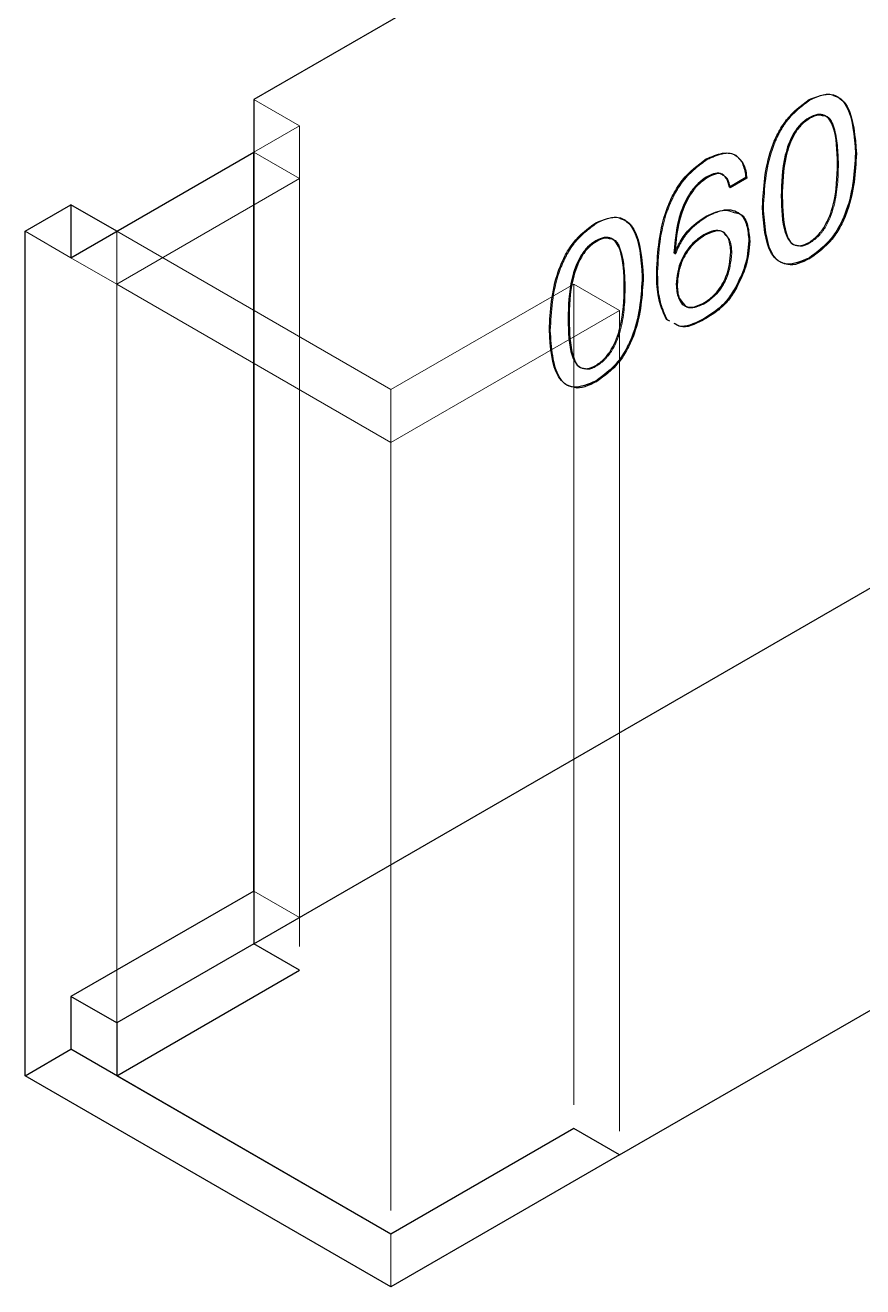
# Model space of a CAD drawing. Header units: millimetres. Extents: x 0 to 841, y 0 to 2287.
# Drawn here: x 601.908 to 603.204, y 234.72 to 236.672 of the extents above; entities that cross this region are included whole.
import ezdxf

# ---------------------------------------------------------------- set-up
doc = ezdxf.new("R2010")
doc.units = ezdxf.units.MM
doc.linetypes.add('HIDDEN', pattern=[1.905, 1.27, -0.635])

msp = doc.modelspace()

# ---------------------------------------------------------------- linework, layer by layer
at = {"color": 7, "linetype": 'Continuous', "lineweight": 25}
for p, q in [((603.8175, 237.455), (602.2619, 236.5569)), ((602.2619, 236.5569), (602.2619, 235.2505)), ((603.1206, 236.5284), (603.122, 236.5276)), ((601.979, 236.312), (602.2619, 236.4753)), ((602.2619, 235.3321), (602.2619, 236.4753)), ((603.1925, 236.4735), (603.1939, 236.4727)), ((602.9615, 236.4365), (602.9629, 236.4357)), ((603.023, 236.4359), (602.9975, 236.4212)), ((603.0244, 236.4351), (602.9989, 236.4203)), ((603.023, 236.4359), (603.0244, 236.4351)), ((602.9975, 236.4212), (602.9989, 236.4203)), ((601.9083, 236.3528), (601.979, 236.3936)), ((601.979, 236.3936), (601.979, 236.312)), ((602.0498, 236.3528), (601.979, 236.3936)), ((603.0777, 236.4072), (603.0791, 236.4064)), ((601.9083, 235.0464), (601.9083, 236.3528)), ((602.7909, 236.338), (602.7923, 236.3372)), ((602.9581, 236.3475), (602.9595, 236.3467)), ((603.0276, 236.3382), (603.029, 236.3373)), ((602.9117, 236.3194), (602.9128, 236.3188)), ((602.9117, 236.3194), (602.9128, 236.3188)), ((602.9131, 236.3186), (602.9143, 236.3179)), ((603.1206, 236.3115), (603.122, 236.3107)), ((602.8627, 236.2831), (602.8642, 236.2823)), ((602.9152, 236.2706), (602.9166, 236.2698)), ((603.0067, 236.2659), (603.0082, 236.2651)), ((602.748, 236.2169), (602.7494, 236.2161)), ((602.9054, 236.2137), (602.9001, 236.2164)), ((602.9546, 236.2157), (602.956, 236.2149)), ((602.2619, 235.2505), (603.8175, 236.1485)), ((602.7909, 236.1212), (602.7923, 236.1204)), ((602.8276, 234.9239), (604.3832, 235.8219)), ((602.2619, 235.3321), (601.979, 235.1688)), ((602.2619, 235.2505), (602.0498, 235.128)), ((602.3326, 235.2096), (602.2619, 235.2505)), ((602.0498, 235.0464), (602.3326, 235.2096)), ((601.979, 235.1688), (601.979, 235.0872)), ((602.0498, 235.128), (601.979, 235.1688)), ((602.0498, 235.128), (602.0498, 235.0464)), ((601.9083, 235.0464), (601.979, 235.0872)), ((602.474, 234.8014), (601.979, 235.0872)), ((602.474, 234.7198), (601.9083, 235.0464)), ((602.474, 234.8014), (602.0498, 235.0464)), ((602.7569, 234.9647), (602.474, 234.8014)), ((602.8276, 234.9239), (602.7569, 234.9647)), ((602.8276, 234.9239), (602.474, 234.7198))]:
    msp.add_line(p, q, dxfattribs=at)
at = {"color": 7, "linetype": 'HIDDEN', "lineweight": 18}
for p, q in [((604.3832, 237.1284), (602.8276, 236.2304)), ((602.3326, 236.5161), (602.2619, 236.5569)), ((603.1206, 236.5565), (603.122, 236.5557)), ((602.2619, 236.4753), (602.3326, 236.5161)), ((602.3326, 236.5161), (602.3326, 235.2096)), ((602.3326, 236.4345), (602.2619, 236.4753)), ((602.9615, 236.4647), (602.9629, 236.4638)), ((603.1646, 236.4574), (603.1661, 236.4566)), ((602.0498, 236.2712), (602.3326, 236.4345)), ((602.3326, 235.2913), (602.3326, 236.4345)), ((603.0487, 236.3905), (603.0501, 236.3897)), ((602.9615, 236.3763), (602.9629, 236.3755)), ((601.9791, 236.312), (601.9083, 236.3528)), ((602.0498, 236.3528), (602.0498, 235.128)), ((602.474, 236.1079), (602.0498, 236.3528)), ((602.7909, 236.3661), (602.7923, 236.3653)), ((603.1206, 236.3356), (603.122, 236.3348)), ((602.0498, 236.2712), (601.979, 236.312)), ((602.9128, 236.3188), (602.9131, 236.3186)), ((602.9128, 236.3188), (602.9143, 236.3179)), ((602.9998, 236.3208), (603.0012, 236.3199)), ((602.885, 236.2907), (602.8864, 236.2898)), ((602.0498, 235.128), (602.0498, 236.2712)), ((602.474, 236.0263), (602.0498, 236.2712)), ((602.7569, 236.2712), (602.474, 236.1079)), ((602.7569, 236.2712), (602.7569, 234.9647)), ((602.8276, 236.2304), (602.7569, 236.2712)), ((602.8349, 236.2671), (602.8363, 236.2663)), ((602.9592, 236.2425), (602.9606, 236.2416)), ((602.8276, 236.2304), (602.474, 236.0263)), ((602.8276, 236.2304), (602.8276, 234.9239)), ((602.9001, 236.2164), (602.9015, 236.2155)), ((602.719, 236.2002), (602.7204, 236.1993)), ((602.7909, 236.1453), (602.7923, 236.1445)), ((602.474, 236.1079), (602.474, 234.8014)), ((602.3326, 235.2913), (602.2619, 235.3321)), ((602.474, 234.7198), (602.474, 234.8014))]:
    msp.add_line(p, q, dxfattribs=at)
at = {"color": 7, "linetype": 'Continuous', "lineweight": 25}
for points, knots in [([(603.1206, 236.5565), (603.1328, 236.5613), (603.151, 236.5685), (603.169, 236.5593), (603.1883, 236.5349), (603.1906, 236.5008), (603.1925, 236.4735)], [0, 0, 0, 0, 0.248785, 0.374282, 0.499955, 1, 1, 1, 1]), ([(603.0487, 236.3905), (603.0503, 236.42), (603.0524, 236.4569), (603.0716, 236.5039), (603.0899, 236.5338), (603.1083, 236.5474), (603.1206, 236.5565)], [0, 0, 0, 0, 0.500012, 0.6256932, 0.7512012, 1, 1, 1, 1]), ([(603.1583, 236.5629), (603.1623, 236.5615), (603.171, 236.5584), (603.1894, 236.5335), (603.1919, 236.4997), (603.1939, 236.4727)], [0, 0, 0, 0, 0.1462502, 0.3177224, 1, 1, 1, 1]), ([(603.1206, 236.5284), (603.1162, 236.5254), (603.1074, 236.5195), (603.0925, 236.4992), (603.0788, 236.4584), (603.0782, 236.4277), (603.0777, 236.4072)], [0, 0, 0, 0, 0.1251313, 0.2500469, 0.4990601, 1, 1, 1, 1]), ([(603.122, 236.5276), (603.1176, 236.5246), (603.1089, 236.5187), (603.0939, 236.4984), (603.0802, 236.4576), (603.0796, 236.4269), (603.0791, 236.4064)], [0, 0, 0, 0, 0.1251313, 0.2500469, 0.4990601, 1, 1, 1, 1]), ([(603.1646, 236.4574), (603.1642, 236.4776), (603.1635, 236.5077), (603.1491, 236.5323), (603.1338, 236.5348), (603.125, 236.5305), (603.1206, 236.5284)], [0, 0, 0, 0, 0.500906, 0.749819, 0.874781, 1, 1, 1, 1]), ([(603.1415, 236.5317), (603.1394, 236.5323), (603.1337, 236.5337), (603.1265, 236.5299), (603.122, 236.5276)], [0, 0, 0, 0, 0.369257, 1, 1, 1, 1]), ([(602.9615, 236.4647), (602.9701, 236.4684), (602.9871, 236.4759), (603.0081, 236.4727), (603.0196, 236.457), (603.0219, 236.4429), (603.023, 236.4359)], [0, 0, 0, 0, 0.280542, 0.559408, 0.779403, 1, 1, 1, 1]), ([(603.1925, 236.4735), (603.1908, 236.4445), (603.1887, 236.4083), (603.169, 236.3623), (603.1507, 236.3334), (603.1326, 236.3203), (603.1206, 236.3115)], [0, 0, 0, 0, 0.499687, 0.625352, 0.750869, 1, 1, 1, 1]), ([(603.1939, 236.4727), (603.1922, 236.4437), (603.1901, 236.4074), (603.1705, 236.3615), (603.1521, 236.3326), (603.134, 236.3195), (603.122, 236.3107)], [0, 0, 0, 0, 0.499687, 0.625352, 0.750869, 1, 1, 1, 1]), ([(602.885, 236.2907), (602.8868, 236.3217), (602.889, 236.3604), (602.9099, 236.4097), (602.9294, 236.4407), (602.9487, 236.4551), (602.9615, 236.4647)], [0, 0, 0, 0, 0.499644, 0.625328, 0.750848, 1, 1, 1, 1]), ([(603.0119, 236.4656), (603.0148, 236.4624), (603.0217, 236.4551), (603.0234, 236.4423), (603.0244, 236.4351)], [0, 0, 0, 0, 0.432191, 1, 1, 1, 1]), ([(603.1206, 236.3356), (603.125, 236.3387), (603.1337, 236.3448), (603.1489, 236.3649), (603.1634, 236.406), (603.1642, 236.4368), (603.1646, 236.4574)], [0, 0, 0, 0, 0.125208, 0.250259, 0.499246, 1, 1, 1, 1]), ([(602.9615, 236.4365), (602.9573, 236.4336), (602.949, 236.4276), (602.9338, 236.4097), (602.9158, 236.3707), (602.9134, 236.34), (602.9117, 236.3194)], [0, 0, 0, 0, 0.125456, 0.250769, 0.499842, 1, 1, 1, 1]), ([(602.9629, 236.4357), (602.9588, 236.4327), (602.9504, 236.4267), (602.9352, 236.4089), (602.9173, 236.3699), (602.9148, 236.3391), (602.9131, 236.3186)], [0, 0, 0, 0, 0.125456, 0.250769, 0.499842, 1, 1, 1, 1]), ([(602.9975, 236.4212), (602.9963, 236.426), (602.994, 236.4357), (602.9849, 236.4432), (602.9731, 236.4425), (602.9654, 236.4385), (602.9615, 236.4365)], [0, 0, 0, 0, 0.280442, 0.559411, 0.779526, 1, 1, 1, 1]), ([(602.9855, 236.4408), (602.9853, 236.441), (602.9827, 236.4432), (602.9743, 236.4413), (602.9667, 236.4376), (602.9629, 236.4357)], [0, 0, 0, 0, 0.038702, 0.51896, 1, 1, 1, 1]), ([(603.1206, 236.3115), (603.1086, 236.3064), (603.0905, 236.2987), (603.0721, 236.3064), (603.0525, 236.3296), (603.0504, 236.3635), (603.0487, 236.3905)], [0, 0, 0, 0, 0.2491225, 0.3746349, 0.500323, 1, 1, 1, 1]), ([(603.0777, 236.4072), (603.0782, 236.3873), (603.0788, 236.3574), (603.0925, 236.3323), (603.1074, 236.3293), (603.1162, 236.3335), (603.1206, 236.3356)], [0, 0, 0, 0, 0.500896, 0.749906, 0.874864, 1, 1, 1, 1]), ([(603.0791, 236.4064), (603.0798, 236.3869), (603.0807, 236.3578), (603.0923, 236.3319), (603.1016, 236.331), (603.1034, 236.3309)], [0, 0, 0, 0, 0.619272, 0.927129, 1, 1, 1, 1]), ([(602.7909, 236.3661), (602.803, 236.3709), (602.8213, 236.3782), (602.8392, 236.369), (602.8585, 236.3446), (602.8609, 236.3104), (602.8627, 236.2831)], [0, 0, 0, 0, 0.248785, 0.374282, 0.499955, 1, 1, 1, 1]), ([(602.8286, 236.3726), (602.8326, 236.3712), (602.8413, 236.3681), (602.8597, 236.3432), (602.8622, 236.3094), (602.8642, 236.2823)], [0, 0, 0, 0, 0.14625, 0.317722, 1, 1, 1, 1]), ([(602.9128, 236.3188), (602.9159, 236.3257), (602.9219, 236.3397), (602.939, 236.3613), (602.953, 236.3706), (602.9615, 236.3763)], [0, 0, 0, 0, 0.280289, 0.560345, 1, 1, 1, 1]), ([(602.9615, 236.3763), (602.9713, 236.3805), (602.9907, 236.3888), (603.0141, 236.3836), (603.0255, 236.3635), (603.0269, 236.3466), (603.0276, 236.3382)], [0, 0, 0, 0, 0.280617, 0.559274, 0.779238, 1, 1, 1, 1]), ([(603.0047, 236.3817), (603.0084, 236.3812), (603.0187, 236.3799), (603.0267, 236.3622), (603.0282, 236.3456), (603.029, 236.3373)], [0, 0, 0, 0, 0.218073, 0.608328, 1, 1, 1, 1]), ([(602.719, 236.2002), (602.7206, 236.2297), (602.7226, 236.2666), (602.7419, 236.3136), (602.7602, 236.3435), (602.7786, 236.3571), (602.7909, 236.3661)], [0, 0, 0, 0, 0.500012, 0.625693, 0.751201, 1, 1, 1, 1]), ([(602.9998, 236.3208), (602.9991, 236.3277), (602.9978, 236.3416), (602.988, 236.3542), (602.9731, 236.3547), (602.9631, 236.3499), (602.9581, 236.3475)], [0, 0, 0, 0, 0.2807842, 0.5594541, 0.7792938, 1, 1, 1, 1]), ([(602.9912, 236.3474), (602.99, 236.3491), (602.9864, 236.3545), (602.9743, 236.3536), (602.9644, 236.349), (602.9595, 236.3467)], [0, 0, 0, 0, 0.1877591, 0.5930807, 1, 1, 1, 1]), ([(602.7909, 236.338), (602.7865, 236.3351), (602.7777, 236.3292), (602.7628, 236.3089), (602.7491, 236.268), (602.7484, 236.2374), (602.748, 236.2169)], [0, 0, 0, 0, 0.125131, 0.250047, 0.49906, 1, 1, 1, 1]), ([(602.7923, 236.3372), (602.7879, 236.3343), (602.7791, 236.3283), (602.7642, 236.3081), (602.7505, 236.2672), (602.7498, 236.2366), (602.7494, 236.2161)], [0, 0, 0, 0, 0.125131, 0.250047, 0.49906, 1, 1, 1, 1]), ([(602.8349, 236.2671), (602.8345, 236.2872), (602.8338, 236.3173), (602.8194, 236.342), (602.8041, 236.3444), (602.7953, 236.3402), (602.7909, 236.338)], [0, 0, 0, 0, 0.500906, 0.749819, 0.874781, 1, 1, 1, 1]), ([(602.8118, 236.3414), (602.8097, 236.3419), (602.8039, 236.3433), (602.7968, 236.3396), (602.7923, 236.3372)], [0, 0, 0, 0, 0.369257, 1, 1, 1, 1]), ([(602.9581, 236.3475), (602.9515, 236.343), (602.9383, 236.334), (602.9233, 236.3112), (602.9167, 236.2892), (602.9157, 236.2768), (602.9152, 236.2706)], [0, 0, 0, 0, 0.280297, 0.558545, 0.778963, 1, 1, 1, 1]), ([(602.9595, 236.3467), (602.9529, 236.3422), (602.9397, 236.3332), (602.9247, 236.3104), (602.9181, 236.2884), (602.9171, 236.276), (602.9166, 236.2698)], [0, 0, 0, 0, 0.280297, 0.558545, 0.778963, 1, 1, 1, 1]), ([(603.0276, 236.3382), (603.0265, 236.3249), (603.0245, 236.3012), (603.0122, 236.2767), (603.0067, 236.2659)], [0, 0, 0, 0, 0.55918, 1, 1, 1, 1]), ([(603.029, 236.3373), (603.0279, 236.3241), (603.0259, 236.3004), (603.0136, 236.2759), (603.0082, 236.2651)], [0, 0, 0, 0, 0.55918, 1, 1, 1, 1]), ([(602.9592, 236.2425), (602.9657, 236.2473), (602.9788, 236.257), (602.9966, 236.2873), (602.9986, 236.3081), (602.9998, 236.3208)], [0, 0, 0, 0, 0.280776, 0.559966, 1, 1, 1, 1]), ([(603.122, 236.3107), (603.1096, 236.3047), (603.0955, 236.2978), (603.0854, 236.3022), (603.0842, 236.3027)], [0, 0, 0, 0, 0.8812229, 1, 1, 1, 1]), ([(602.8627, 236.2831), (602.8611, 236.2542), (602.859, 236.2179), (602.8393, 236.172), (602.8209, 236.1431), (602.8029, 236.1299), (602.7909, 236.1212)], [0, 0, 0, 0, 0.499687, 0.625352, 0.750869, 1, 1, 1, 1]), ([(602.8642, 236.2823), (602.8625, 236.2534), (602.8604, 236.2171), (602.8407, 236.1711), (602.8223, 236.1423), (602.8043, 236.1291), (602.7923, 236.1204)], [0, 0, 0, 0, 0.499687, 0.625352, 0.750869, 1, 1, 1, 1]), ([(602.9001, 236.2164), (602.8949, 236.2283), (602.8855, 236.2496), (602.8852, 236.2781), (602.885, 236.2907)], [0, 0, 0, 0, 0.5587826, 1, 1, 1, 1]), ([(602.7909, 236.1453), (602.7953, 236.1484), (602.804, 236.1545), (602.8192, 236.1745), (602.8337, 236.2156), (602.8344, 236.2465), (602.8349, 236.2671)], [0, 0, 0, 0, 0.125208, 0.250259, 0.499246, 1, 1, 1, 1]), ([(602.9152, 236.2706), (602.9158, 236.2632), (602.9172, 236.2485), (602.9276, 236.2353), (602.9434, 236.2348), (602.9539, 236.2399), (602.9592, 236.2425)], [0, 0, 0, 0, 0.280779, 0.559503, 0.779325, 1, 1, 1, 1]), ([(602.9166, 236.2698), (602.917, 236.262), (602.9177, 236.2496), (602.9244, 236.2434), (602.9269, 236.2411)], [0, 0, 0, 0, 0.622484, 1, 1, 1, 1]), ([(603.0067, 236.2659), (603.0029, 236.2594), (602.9951, 236.2464), (602.9766, 236.2288), (602.9629, 236.2207), (602.9546, 236.2157)], [0, 0, 0, 0, 0.279388, 0.559544, 1, 1, 1, 1]), ([(603.0082, 236.2651), (603.0043, 236.2586), (602.9965, 236.2456), (602.978, 236.228), (602.9643, 236.2198), (602.956, 236.2149)], [0, 0, 0, 0, 0.279388, 0.559544, 1, 1, 1, 1]), ([(602.748, 236.2169), (602.7484, 236.1969), (602.7491, 236.1671), (602.7628, 236.142), (602.7777, 236.139), (602.7865, 236.1432), (602.7909, 236.1453)], [0, 0, 0, 0, 0.500896, 0.749906, 0.874864, 1, 1, 1, 1]), ([(602.7494, 236.2161), (602.75, 236.1966), (602.751, 236.1674), (602.7626, 236.1416), (602.7719, 236.1407), (602.7737, 236.1405)], [0, 0, 0, 0, 0.619272, 0.927129, 1, 1, 1, 1]), ([(602.9546, 236.2157), (602.9421, 236.2097), (602.9258, 236.2019), (602.9149, 236.2087), (602.9122, 236.2104)], [0, 0, 0, 0, 0.758956, 1, 1, 1, 1]), ([(602.956, 236.2149), (602.9436, 236.2089), (602.9272, 236.2011), (602.9163, 236.2079), (602.9136, 236.2095)], [0, 0, 0, 0, 0.758956, 1, 1, 1, 1]), ([(602.7909, 236.1212), (602.7789, 236.1161), (602.7608, 236.1084), (602.7424, 236.116), (602.7228, 236.1393), (602.7207, 236.1731), (602.719, 236.2002)], [0, 0, 0, 0, 0.249123, 0.374635, 0.500323, 1, 1, 1, 1]), ([(602.7923, 236.1204), (602.7799, 236.1143), (602.7658, 236.1074), (602.7557, 236.1118), (602.7545, 236.1123)], [0, 0, 0, 0, 0.881223, 1, 1, 1, 1])]:
    msp.add_open_spline(points, degree=3, knots=knots, dxfattribs=at)
at = {"color": 7, "linetype": 'HIDDEN', "lineweight": 18}
for points, knots in [([(603.122, 236.5557), (603.1347, 236.5616), (603.1482, 236.5679), (603.1576, 236.5633), (603.1583, 236.5629)], [0, 0, 0, 0, 0.931451, 1, 1, 1, 1]), ([(603.0501, 236.3897), (603.0518, 236.4192), (603.0538, 236.4561), (603.073, 236.5031), (603.0913, 236.533), (603.1097, 236.5466), (603.122, 236.5557)], [0, 0, 0, 0, 0.500012, 0.6256932, 0.7512012, 1, 1, 1, 1]), ([(603.1661, 236.4566), (603.1654, 236.4762), (603.1644, 236.5056), (603.1523, 236.531), (603.1431, 236.5316), (603.1415, 236.5317)], [0, 0, 0, 0, 0.624981, 0.935549, 1, 1, 1, 1]), ([(602.9629, 236.4638), (602.9713, 236.4674), (602.9881, 236.4746), (603.0061, 236.474), (603.0111, 236.4667), (603.0119, 236.4656)], [0, 0, 0, 0, 0.45878, 0.91482, 1, 1, 1, 1]), ([(602.8864, 236.2898), (602.8882, 236.3208), (602.8904, 236.3596), (602.9113, 236.4088), (602.9308, 236.4399), (602.9501, 236.4543), (602.9629, 236.4638)], [0, 0, 0, 0, 0.499644, 0.625328, 0.750848, 1, 1, 1, 1]), ([(603.122, 236.3348), (603.1264, 236.3379), (603.1352, 236.344), (603.1503, 236.364), (603.1648, 236.4052), (603.1656, 236.436), (603.1661, 236.4566)], [0, 0, 0, 0, 0.125208, 0.250259, 0.499246, 1, 1, 1, 1]), ([(602.9989, 236.4203), (602.9978, 236.4254), (602.9957, 236.435), (602.9888, 236.4389), (602.9855, 236.4408)], [0, 0, 0, 0, 0.517733, 1, 1, 1, 1]), ([(603.0842, 236.3027), (603.0807, 236.3037), (603.0725, 236.306), (603.0542, 236.3295), (603.0519, 236.363), (603.0501, 236.3897)], [0, 0, 0, 0, 0.128167, 0.303391, 1, 1, 1, 1]), ([(602.7923, 236.3653), (602.8049, 236.3712), (602.8185, 236.3776), (602.8279, 236.3729), (602.8286, 236.3726)], [0, 0, 0, 0, 0.931451, 1, 1, 1, 1]), ([(602.9143, 236.3179), (602.9173, 236.3249), (602.9233, 236.3388), (602.9404, 236.3605), (602.9544, 236.3698), (602.9629, 236.3755)], [0, 0, 0, 0, 0.280289, 0.560345, 1, 1, 1, 1]), ([(602.9629, 236.3755), (602.973, 236.3803), (602.9886, 236.3878), (603.0004, 236.3833), (603.0047, 236.3817)], [0, 0, 0, 0, 0.643088, 1, 1, 1, 1]), ([(602.7204, 236.1993), (602.722, 236.2288), (602.7241, 236.2657), (602.7433, 236.3127), (602.7616, 236.3427), (602.78, 236.3563), (602.7923, 236.3653)], [0, 0, 0, 0, 0.500012, 0.625693, 0.751201, 1, 1, 1, 1]), ([(602.8363, 236.2663), (602.8357, 236.2859), (602.8347, 236.3153), (602.8226, 236.3406), (602.8134, 236.3413), (602.8118, 236.3414)], [0, 0, 0, 0, 0.624981, 0.935549, 1, 1, 1, 1]), ([(603.0012, 236.3199), (603.0008, 236.3272), (603.0001, 236.3391), (602.9936, 236.3451), (602.9912, 236.3474)], [0, 0, 0, 0, 0.613579, 1, 1, 1, 1]), ([(603.1034, 236.3309), (603.1053, 236.3303), (603.1107, 236.3288), (603.1175, 236.3324), (603.122, 236.3348)], [0, 0, 0, 0, 0.345359, 1, 1, 1, 1]), ([(602.9606, 236.2416), (602.9672, 236.2465), (602.9802, 236.2562), (602.998, 236.2865), (603, 236.3073), (603.0012, 236.3199)], [0, 0, 0, 0, 0.280776, 0.559966, 1, 1, 1, 1]), ([(602.9015, 236.2155), (602.8963, 236.2274), (602.8869, 236.2487), (602.8866, 236.2773), (602.8864, 236.2898)], [0, 0, 0, 0, 0.5587826, 1, 1, 1, 1]), ([(602.7923, 236.1445), (602.7967, 236.1475), (602.8054, 236.1537), (602.8206, 236.1737), (602.8351, 236.2148), (602.8358, 236.2457), (602.8363, 236.2663)], [0, 0, 0, 0, 0.125208, 0.250259, 0.499246, 1, 1, 1, 1]), ([(602.9269, 236.2411), (602.9282, 236.2392), (602.932, 236.2334), (602.945, 236.2343), (602.9554, 236.2392), (602.9606, 236.2416)], [0, 0, 0, 0, 0.197546, 0.597995, 1, 1, 1, 1]), ([(602.7545, 236.1123), (602.751, 236.1133), (602.7427, 236.1157), (602.7245, 236.1392), (602.7222, 236.1726), (602.7204, 236.1993)], [0, 0, 0, 0, 0.128167, 0.303391, 1, 1, 1, 1]), ([(602.7737, 236.1405), (602.7755, 236.14), (602.781, 236.1385), (602.7878, 236.1421), (602.7923, 236.1445)], [0, 0, 0, 0, 0.3453587, 1, 1, 1, 1])]:
    msp.add_open_spline(points, degree=3, knots=knots, dxfattribs=at)

doc.saveas('drawing.dxf')
